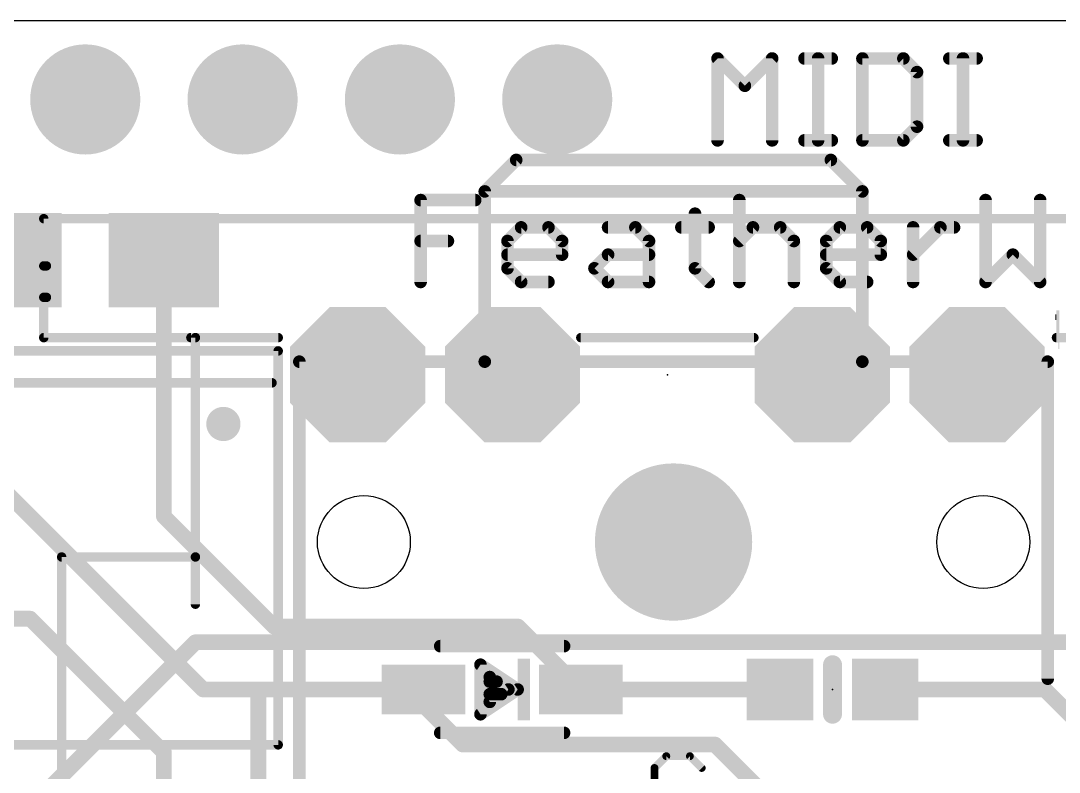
# Model space of a CAD drawing. Extents: x 0 to 50.8, y 0 to 22.9.
# Drawn here: x 25.63 to 42.4, y 10.73 to 22.86 of the extents above; entities that cross this region are included whole.
import ezdxf

# ---------------------------------------------------------------- set-up
doc = ezdxf.new("R2010")
doc.units = 0
for name, color, linetype in [('1', 12, 'CONTINUOUS'), ('16', 5, 'CONTINUOUS'), ('17', 110, 'CONTINUOUS'), ('20', 4, 'CONTINUOUS'), ('21', 40, 'CONTINUOUS'), ('22', 6, 'CONTINUOUS'), ('23', 40, 'CONTINUOUS'), ('24', 6, 'CONTINUOUS')]:
    doc.layers.add(name, color=color, linetype=linetype)

# ---------------------------------------------------------------- blocks, each defined once
blk = doc.blocks.new('RECT')
blk.add_solid([(-0.5, -0.5), (0.5, -0.5), (-0.5, 0.5), (0.5, 0.5)])
blk = doc.blocks.new('OCTAGONP')
at = {"const_width": 0.5}
blk.add_lwpolyline([(-0.25, -0.1036), (-0.25, 0.1036), (-0.1036, 0.25), (0.1036, 0.25), (0.25, 0.1036), (0.25, -0.1036), (0.1036, -0.25), (-0.1036, -0.25), (-0.25, -0.1036), (-0.25, 0.1036)], dxfattribs=at)
blk = doc.blocks.new('ROUNDP')
at = {"const_width": 0.5}
blk.add_lwpolyline([(0, -0.25, 1), (0, 0.25, 1), (0, -0.25)], format="xyb", dxfattribs=at)

msp = doc.modelspace()

# ---------------------------------------------------------------- linework, layer by layer
at = {"layer": '1', "const_width": 0.254}
for points in [[(27.94, 18.996), (27.94, 14.859)], [(25.4, 15.24), (28.575, 12.065)], [(27.94, 14.859), (29.718, 13.081)], [(18.542, 13.208), (25.781, 13.208)], [(25.781, 13.208), (27.94, 11.049)], [(29.718, 13.081), (33.655, 13.081)], [(33.655, 13.081), (34.671, 12.065)], [(28.575, 12.065), (29.464, 12.065)], [(29.464, 12.065), (32.131, 12.065)], [(29.464, 8.89), (29.464, 12.065)], [(32.131, 11.811), (32.131, 12.065)], [(34.671, 12.065), (37.885, 12.065)], [(42.164, 12.065), (39.585, 12.065)], [(42.926, 11.303), (42.164, 12.065)], [(32.766, 11.176), (32.131, 11.811)], [(36.837, 11.176), (32.766, 11.176)], [(38.568, 9.445), (36.837, 11.176)], [(27.94, 11.049), (27.94, 9.706)]]:
    msp.add_lwpolyline(points, dxfattribs=at)
at = {"layer": '1', "const_width": 0.127}
for points in [[(28.0035, 18.996, 1), (27.8765, 18.996)], [(27.9849, 14.9039, 1), (27.8951, 14.8141)], [(27.8765, 14.859, 1), (28.0035, 14.859)], [(25.8259, 13.2529, 1), (25.7361, 13.1631)], [(25.781, 13.1445, 1), (25.781, 13.2715)], [(29.718, 13.1445, 1), (29.718, 13.0175)], [(29.6731, 13.0361, 1), (29.7629, 13.1259)], [(33.6999, 13.1259, 1), (33.6101, 13.0361)], [(33.655, 13.0175, 1), (33.655, 13.1445)], [(28.575, 12.1285, 1), (28.575, 12.0015)], [(28.5301, 12.0201, 1), (28.6199, 12.1099)], [(29.464, 12.1285, 1), (29.464, 12.0015)], [(29.5275, 12.065, 1), (29.4005, 12.065)], [(29.464, 12.0015, 1), (29.464, 12.1285)], [(32.1945, 12.065, 1), (32.0675, 12.065)], [(32.131, 12.0015, 1), (32.131, 12.1285)], [(34.671, 12.1285, 1), (34.671, 12.0015)], [(34.6261, 12.0201, 1), (34.7159, 12.1099)], [(37.885, 12.0015, 1), (37.885, 12.1285)], [(39.585, 12.1285, 1), (39.585, 12.0015)], [(42.2089, 12.1099, 1), (42.1191, 12.0201)], [(42.164, 12.0015, 1), (42.164, 12.1285)], [(32.1759, 11.8559, 1), (32.0861, 11.7661)], [(32.0675, 11.811, 1), (32.1945, 11.811)], [(32.766, 11.2395, 1), (32.766, 11.1125)], [(32.7211, 11.1311, 1), (32.8109, 11.2209)], [(36.8819, 11.2209, 1), (36.7921, 11.1311)], [(36.837, 11.1125, 1), (36.837, 11.2395)], [(28.0035, 11.049, 1), (27.8765, 11.049)], [(27.8951, 11.0041, 1), (27.9849, 11.0939)]]:
    msp.add_lwpolyline(points, format="xyb", dxfattribs=at)
at = {"layer": '16', "const_width": 0.254}
for points in [[(24.003, 8.382), (28.448, 12.827)], [(47.117, 12.827), (28.448, 12.827)]]:
    msp.add_lwpolyline(points, dxfattribs=at)
at = {"layer": '16', "const_width": 0.127}
for points in [[(28.448, 12.8905, 1), (28.448, 12.7635)], [(28.4929, 12.7821, 1), (28.4031, 12.8719)]]:
    msp.add_lwpolyline(points, format="xyb", dxfattribs=at)
at = {"layer": '20'}
msp.add_line((48.26, 22.86), (2.54, 22.86), dxfattribs=at)
for centre in [(31.168, 14.445), (41.168, 14.445)]:
    msp.add_circle(centre, 0.75, dxfattribs=at)
at = {"layer": '21'}
for points, const_width in [([(36.8788, 20.9296), (36.8788, 22.2515)], 0.2032), ([(36.8788, 22.2515), (37.3194, 21.8109)], 0.2032), ([(37.3194, 21.8109), (37.7601, 22.2515)], 0.2032), ([(37.7601, 22.2515), (37.7601, 20.9296)], 0.2032), ([(38.2821, 22.2515), (38.7227, 22.2515)], 0.2032), ([(38.5024, 20.9296), (38.5024, 22.2515)], 0.2032), ([(39.2176, 22.2515), (39.2176, 20.9296)], 0.2032), ([(39.8786, 22.2515), (39.2176, 22.2515)], 0.2032), ([(40.0989, 22.0312), (39.8786, 22.2515)], 0.2032), ([(40.6209, 22.2515), (41.0615, 22.2515)], 0.2032), ([(40.8412, 20.9296), (40.8412, 22.2515)], 0.2032), ([(40.0989, 21.1499), (40.0989, 22.0312)], 0.2032), ([(39.8786, 20.9296), (40.0989, 21.1499)], 0.2032), ([(38.2821, 20.9296), (38.7227, 20.9296)], 0.2032), ([(39.2176, 20.9296), (39.8786, 20.9296)], 0.2032), ([(40.6209, 20.9296), (41.0615, 20.9296)], 0.2032), ([(32.0843, 18.6436), (32.0843, 19.9655)], 0.2032), ([(32.0843, 19.9655), (32.9655, 19.9655)], 0.2032), ([(37.2296, 19.9655), (37.2296, 18.6436)], 0.2032), ([(41.2056, 19.9655), (41.2056, 18.6436)], 0.2032), ([(42.0869, 18.6436), (42.0869, 19.9655)], 0.2032), ([(36.5144, 19.7452), (36.5144, 18.8639)], 0.2032), ([(33.4875, 19.3046), (33.7079, 19.5249)], 0.2032), ([(33.7079, 19.5249), (34.1485, 19.5249)], 0.2032), ([(34.1485, 19.5249), (34.3688, 19.3046)], 0.2032), ([(35.1111, 19.5249), (35.5518, 19.5249)], 0.2032), ([(35.5518, 19.5249), (35.7721, 19.3046)], 0.2032), ([(36.2941, 19.5249), (36.7347, 19.5249)], 0.2032), ([(37.2296, 19.3046), (37.4499, 19.5249)], 0.2032), ([(37.4499, 19.5249), (37.8906, 19.5249)], 0.2032), ([(37.8906, 19.5249), (38.1109, 19.3046)], 0.2032), ([(38.6329, 19.3046), (38.8532, 19.5249)], 0.2032), ([(38.8532, 19.5249), (39.2939, 19.5249)], 0.2032), ([(39.2939, 19.5249), (39.5142, 19.3046)], 0.2032), ([(40.0362, 18.6436), (40.0362, 19.5249)], 0.2032), ([(40.0362, 19.0842), (40.4768, 19.5249)], 0.2032), ([(40.4768, 19.5249), (40.6971, 19.5249)], 0.2032), ([(32.0843, 19.3046), (32.5249, 19.3046)], 0.2032), ([(33.4875, 18.8639), (33.4875, 19.3046)], 0.2032), ([(34.3688, 19.3046), (34.3688, 19.0842)], 0.2032), ([(35.7721, 19.3046), (35.7721, 18.6436)], 0.2032), ([(38.1109, 19.3046), (38.1109, 18.6436)], 0.2032), ([(38.6329, 18.8639), (38.6329, 19.3046)], 0.2032), ([(39.5142, 19.3046), (39.5142, 19.0842)], 0.2032), ([(34.3688, 19.0842), (33.4875, 19.0842)], 0.2032), ([(34.8908, 18.8639), (35.1111, 19.0842)], 0.2032), ([(35.1111, 19.0842), (35.7721, 19.0842)], 0.2032), ([(39.5142, 19.0842), (38.6329, 19.0842)], 0.2032), ([(41.2056, 18.6436), (41.6462, 19.0842)], 0.2032), ([(41.6462, 19.0842), (42.0869, 18.6436)], 0.2032), ([(33.7079, 18.6436), (33.4875, 18.8639)], 0.2032), ([(35.1111, 18.6436), (34.8908, 18.8639)], 0.2032), ([(36.5144, 18.8639), (36.7347, 18.6436)], 0.2032), ([(38.8532, 18.6436), (38.6329, 18.8639)], 0.2032), ([(34.1485, 18.6436), (33.7079, 18.6436)], 0.2032), ([(35.7721, 18.6436), (35.1111, 18.6436)], 0.2032), ([(39.2939, 18.6436), (38.8532, 18.6436)], 0.2032), ([(21.04, 17.531), (29.785, 17.531)], 0.1524), ([(29.785, 17.531), (29.785, 11.171)], 0.1524), ([(21.04, 17.015), (29.685, 17.015)], 0.1524), ([(32.401, 12.765), (34.401, 12.765)], 0.2032), ([(38.735, 12.465), (38.735, 11.665)], 0.3048), ([(33.051, 11.665), (33.051, 12.465)], 0.2032), ([(33.051, 12.465), (33.651, 12.065)], 0.2032), ([(33.201, 11.865), (33.201, 12.265)], 0.2032), ([(33.201, 12.265), (33.501, 12.065)], 0.2032), ([(33.201, 12.192), (33.3105, 12.192)], 0.2032), ([(33.651, 12.065), (33.051, 11.665)], 0.2032), ([(33.501, 12.065), (33.201, 11.865)], 0.2032), ([(33.201, 11.9888), (33.3867, 11.9888)], 0.2032), ([(34.401, 11.365), (32.401, 11.365)], 0.2032), ([(29.785, 11.171), (21.04, 11.171)], 0.1524)]:
    msp.add_lwpolyline(points, dxfattribs=dict(at, const_width=const_width))
for points, const_width in [([(36.9296, 22.2515, 1), (36.828, 22.2515)], 0.1016), ([(36.9147, 22.2874, 1), (36.8429, 22.2156)], 0.1016), ([(37.8109, 22.2515, 1), (37.7093, 22.2515)], 0.1016), ([(37.796, 22.2156, 1), (37.7242, 22.2874)], 0.1016), ([(38.2821, 22.3023, 1), (38.2821, 22.2007)], 0.1016), ([(38.5532, 22.2515, 1), (38.4516, 22.2515)], 0.1016), ([(38.7227, 22.2007, 1), (38.7227, 22.3023)], 0.1016), ([(39.2684, 22.2515, 1), (39.1668, 22.2515)], 0.1016), ([(39.2176, 22.3023, 1), (39.2176, 22.2007)], 0.1016), ([(39.9145, 22.2874, 1), (39.8426, 22.2156)], 0.1016), ([(39.8786, 22.2007, 1), (39.8786, 22.3023)], 0.1016), ([(40.6209, 22.3023, 1), (40.6209, 22.2007)], 0.1016), ([(40.892, 22.2515, 1), (40.7904, 22.2515)], 0.1016), ([(41.0615, 22.2007, 1), (41.0615, 22.3023)], 0.1016), ([(40.1497, 22.0312, 1), (40.0481, 22.0312)], 0.1016), ([(40.063, 21.9953, 1), (40.1348, 22.0671)], 0.1016), ([(37.2835, 21.8468, 1), (37.3554, 21.775)], 0.1016), ([(37.2835, 21.775, 1), (37.3554, 21.8468)], 0.1016), ([(40.0481, 21.1499, 1), (40.1497, 21.1499)], 0.1016), ([(40.1348, 21.114, 1), (40.063, 21.1858)], 0.1016), ([(36.828, 20.9296, 1), (36.9296, 20.9296)], 0.1016), ([(37.7093, 20.9296, 1), (37.8109, 20.9296)], 0.1016), ([(38.2821, 20.9804, 1), (38.2821, 20.8788)], 0.1016), ([(38.4516, 20.9296, 1), (38.5532, 20.9296)], 0.1016), ([(38.7227, 20.8788, 1), (38.7227, 20.9804)], 0.1016), ([(39.2176, 20.9804, 1), (39.2176, 20.8788)], 0.1016), ([(39.1668, 20.9296, 1), (39.2684, 20.9296)], 0.1016), ([(39.8426, 20.9655, 1), (39.9145, 20.8937)], 0.1016), ([(39.8786, 20.8788, 1), (39.8786, 20.9804)], 0.1016), ([(40.6209, 20.9804, 1), (40.6209, 20.8788)], 0.1016), ([(40.7904, 20.9296, 1), (40.892, 20.9296)], 0.1016), ([(41.0615, 20.8788, 1), (41.0615, 20.9804)], 0.1016), ([(32.1351, 19.9655, 1), (32.0335, 19.9655)], 0.1016), ([(32.0843, 20.0163, 1), (32.0843, 19.9147)], 0.1016), ([(32.9655, 19.9147, 1), (32.9655, 20.0163)], 0.1016), ([(37.2804, 19.9655, 1), (37.1788, 19.9655)], 0.1016), ([(41.2564, 19.9655, 1), (41.1548, 19.9655)], 0.1016), ([(42.1377, 19.9655, 1), (42.0361, 19.9655)], 0.1016), ([(36.5652, 19.7452, 1), (36.4636, 19.7452)], 0.1016), ([(33.7079, 19.5757, 1), (33.7079, 19.4741)], 0.1016), ([(33.7438, 19.489, 1), (33.6719, 19.5608)], 0.1016), ([(34.1844, 19.5608, 1), (34.1126, 19.489)], 0.1016), ([(34.1485, 19.4741, 1), (34.1485, 19.5757)], 0.1016), ([(35.1111, 19.5757, 1), (35.1111, 19.4741)], 0.1016), ([(35.5877, 19.5608, 1), (35.5159, 19.489)], 0.1016), ([(35.5518, 19.4741, 1), (35.5518, 19.5757)], 0.1016), ([(36.2941, 19.5757, 1), (36.2941, 19.4741)], 0.1016), ([(36.7347, 19.4741, 1), (36.7347, 19.5757)], 0.1016), ([(37.4499, 19.5757, 1), (37.4499, 19.4741)], 0.1016), ([(37.4859, 19.489, 1), (37.414, 19.5608)], 0.1016), ([(37.9265, 19.5608, 1), (37.8547, 19.489)], 0.1016), ([(37.8906, 19.4741, 1), (37.8906, 19.5757)], 0.1016), ([(38.8532, 19.5757, 1), (38.8532, 19.4741)], 0.1016), ([(38.8891, 19.489, 1), (38.8173, 19.5608)], 0.1016), ([(39.3298, 19.5608, 1), (39.2579, 19.489)], 0.1016), ([(39.2939, 19.4741, 1), (39.2939, 19.5757)], 0.1016), ([(40.087, 19.5249, 1), (39.9854, 19.5249)], 0.1016), ([(40.4768, 19.5757, 1), (40.4768, 19.4741)], 0.1016), ([(40.5127, 19.489, 1), (40.4409, 19.5608)], 0.1016), ([(40.6971, 19.4741, 1), (40.6971, 19.5757)], 0.1016), ([(32.0843, 19.3554, 1), (32.0843, 19.2538)], 0.1016), ([(32.5249, 19.2538, 1), (32.5249, 19.3554)], 0.1016), ([(33.5383, 19.3046, 1), (33.4367, 19.3046)], 0.1016), ([(33.4516, 19.3405, 1), (33.5235, 19.2686)], 0.1016), ([(34.4196, 19.3046, 1), (34.318, 19.3046)], 0.1016), ([(34.3329, 19.2686, 1), (34.4047, 19.3405)], 0.1016), ([(35.8229, 19.3046, 1), (35.7213, 19.3046)], 0.1016), ([(35.7362, 19.2686, 1), (35.808, 19.3405)], 0.1016), ([(37.1937, 19.3405, 1), (37.2655, 19.2686)], 0.1016), ([(38.1617, 19.3046, 1), (38.0601, 19.3046)], 0.1016), ([(38.075, 19.2686, 1), (38.1468, 19.3405)], 0.1016), ([(38.6837, 19.3046, 1), (38.5821, 19.3046)], 0.1016), ([(38.597, 19.3405, 1), (38.6688, 19.2686)], 0.1016), ([(39.565, 19.3046, 1), (39.4634, 19.3046)], 0.1016), ([(39.4783, 19.2686, 1), (39.5501, 19.3405)], 0.1016), ([(33.4875, 19.135, 1), (33.4875, 19.0334)], 0.1016), ([(34.318, 19.0842, 1), (34.4196, 19.0842)], 0.1016), ([(34.3688, 19.0334, 1), (34.3688, 19.135)], 0.1016), ([(35.1111, 19.135, 1), (35.1111, 19.0334)], 0.1016), ([(35.1471, 19.0483, 1), (35.0752, 19.1202)], 0.1016), ([(35.7721, 19.0334, 1), (35.7721, 19.135)], 0.1016), ([(38.6329, 19.135, 1), (38.6329, 19.0334)], 0.1016), ([(39.4634, 19.0842, 1), (39.565, 19.0842)], 0.1016), ([(39.5142, 19.0334, 1), (39.5142, 19.135)], 0.1016), ([(40.0003, 19.1202, 1), (40.0721, 19.0483)], 0.1016), ([(41.6821, 19.1202, 1), (41.6103, 19.0483)], 0.1016), ([(41.6821, 19.0483, 1), (41.6103, 19.1202)], 0.1016), ([(33.5235, 18.8998, 1), (33.4516, 18.828)], 0.1016), ([(34.9267, 18.8998, 1), (34.8549, 18.828)], 0.1016), ([(34.8549, 18.8998, 1), (34.9267, 18.828)], 0.1016), ([(36.5503, 18.8998, 1), (36.4785, 18.828)], 0.1016), ([(38.6688, 18.8998, 1), (38.597, 18.828)], 0.1016), ([(33.4367, 18.8639, 1), (33.5383, 18.8639)], 0.1016), ([(36.4636, 18.8639, 1), (36.5652, 18.8639)], 0.1016), ([(38.5821, 18.8639, 1), (38.6837, 18.8639)], 0.1016), ([(32.0335, 18.6436, 1), (32.1351, 18.6436)], 0.1016), ([(33.7079, 18.6944, 1), (33.7079, 18.5928)], 0.1016), ([(33.6719, 18.6077, 1), (33.7438, 18.6795)], 0.1016), ([(34.1485, 18.5928, 1), (34.1485, 18.6944)], 0.1016), ([(35.1111, 18.6944, 1), (35.1111, 18.5928)], 0.1016), ([(35.0752, 18.6077, 1), (35.1471, 18.6795)], 0.1016), ([(35.7213, 18.6436, 1), (35.8229, 18.6436)], 0.1016), ([(35.7721, 18.5928, 1), (35.7721, 18.6944)], 0.1016), ([(36.6988, 18.6077, 1), (36.7707, 18.6795)], 0.1016), ([(37.1788, 18.6436, 1), (37.2804, 18.6436)], 0.1016), ([(38.0601, 18.6436, 1), (38.1617, 18.6436)], 0.1016), ([(38.8532, 18.6944, 1), (38.8532, 18.5928)], 0.1016), ([(38.8173, 18.6077, 1), (38.8891, 18.6795)], 0.1016), ([(39.2939, 18.5928, 1), (39.2939, 18.6944)], 0.1016), ([(39.9854, 18.6436, 1), (40.087, 18.6436)], 0.1016), ([(41.1696, 18.6795, 1), (41.2415, 18.6077)], 0.1016), ([(41.1548, 18.6436, 1), (41.2564, 18.6436)], 0.1016), ([(42.0361, 18.6436, 1), (42.1377, 18.6436)], 0.1016), ([(42.0509, 18.6077, 1), (42.1228, 18.6795)], 0.1016), ([(29.8231, 17.531, 1), (29.7469, 17.531)], 0.0762), ([(29.785, 17.4929, 1), (29.785, 17.5691)], 0.0762), ([(29.685, 16.9769, 1), (29.685, 17.0531)], 0.0762), ([(28.9, 16.2129, 1), (28.9, 16.4891, 1), (28.9, 16.2129)], 0.2761), ([(32.401, 12.8158, 1), (32.401, 12.7142)], 0.1016), ([(34.401, 12.7142, 1), (34.401, 12.8158)], 0.1016), ([(38.8112, 12.465, 1), (38.6588, 12.465)], 0.1524), ([(33.1018, 12.465, 1), (33.0002, 12.465)], 0.1016), ([(33.0792, 12.5073, 1), (33.0228, 12.4227)], 0.1016), ([(33.2518, 12.265, 1), (33.1502, 12.265)], 0.1016), ([(33.2292, 12.3073, 1), (33.1728, 12.2227)], 0.1016), ([(33.201, 12.2428, 1), (33.201, 12.1412)], 0.1016), ([(33.3105, 12.1412, 1), (33.3105, 12.2428)], 0.1016), ([(33.201, 12.0396, 1), (33.201, 11.938)], 0.1016), ([(33.3867, 11.938, 1), (33.3867, 12.0396)], 0.1016), ([(33.5292, 12.0227, 1), (33.4728, 12.1073)], 0.1016), ([(33.4728, 12.0227, 1), (33.5292, 12.1073)], 0.1016), ([(33.6792, 12.0227, 1), (33.6228, 12.1073)], 0.1016), ([(33.6228, 12.0227, 1), (33.6792, 12.1073)], 0.1016), ([(33.1728, 11.9073, 1), (33.2292, 11.8227)], 0.1016), ([(33.1502, 11.865, 1), (33.2518, 11.865)], 0.1016), ([(33.0228, 11.7073, 1), (33.0792, 11.6227)], 0.1016), ([(38.6588, 11.665, 1), (38.8112, 11.665)], 0.1524), ([(33.0002, 11.665, 1), (33.1018, 11.665)], 0.1016), ([(32.401, 11.4158, 1), (32.401, 11.3142)], 0.1016), ([(34.401, 11.3142, 1), (34.401, 11.4158)], 0.1016), ([(29.785, 11.1329, 1), (29.785, 11.2091)], 0.0762), ([(29.7469, 11.171, 1), (29.8231, 11.171)], 0.0762)]:
    msp.add_lwpolyline(points, format="xyb", dxfattribs=dict(at, const_width=const_width))
at = {"layer": '22'}
for points, const_width in [([(33.12, 20.105), (33.628, 20.613)], 0.2032), ([(38.708, 20.613), (33.628, 20.613)], 0.2032), ([(39.216, 20.105), (38.708, 20.613)], 0.2032), ([(33.12, 17.357), (33.12, 20.105)], 0.2032), ([(39.216, 20.105), (33.12, 20.105)], 0.2032), ([(39.216, 20.105), (39.216, 17.357)], 0.2032), ([(26, 19.665), (46.047, 19.665)], 0.1524), ([(26, 19.665), (26, 18.903)], 0.1524), ([(26.043, 18.903), (26, 18.903)], 0.1524), ([(26.043, 18.903), (26.043, 18.395)], 0.1524), ([(26, 18.395), (26.043, 18.395)], 0.1524), ([(26, 18.395), (26, 17.745)], 0.1524), ([(28.448, 17.745), (26, 17.745)], 0.1524), ([(28.375, 17.745), (29.785, 17.745)], 0.1524), ([(28.448, 17.745), (28.448, 14.204)], 0.1524), ([(34.671, 17.745), (37.465, 17.745)], 0.1524), ([(42.351, 17.745), (43.688, 17.745)], 0.1524), ([(33.12, 17.357), (30.126, 17.357)], 0.2032), ([(30.126, 7.54), (30.126, 17.357)], 0.2032), ([(39.216, 17.357), (33.12, 17.357)], 0.2032), ([(42.21, 17.357), (39.216, 17.357)], 0.2032), ([(42.21, 17.357), (42.21, 12.239)], 0.2032), ([(26.289, 14.204), (28.448, 14.204)], 0.1524), ([(26.289, 14.204), (26.289, 9.505)], 0.1524), ([(28.448, 14.204), (28.448, 13.442)], 0.1524), ([(35.8602, 10.7978), (36.0509, 10.9885)], 0.127), ([(36.0509, 10.9885), (36.4322, 10.9885)], 0.127), ([(36.4322, 10.9885), (36.6229, 10.7978)], 0.127), ([(35.8602, 10.6072), (35.8602, 10.7978)], 0.127)]:
    msp.add_lwpolyline(points, dxfattribs=dict(at, const_width=const_width))
for points, const_width in [([(33.628, 20.6638, 1), (33.628, 20.5622)], 0.1016), ([(33.6639, 20.5771, 1), (33.5921, 20.6489)], 0.1016), ([(38.7439, 20.6489, 1), (38.6721, 20.5771)], 0.1016), ([(38.708, 20.5622, 1), (38.708, 20.6638)], 0.1016), ([(33.1708, 20.105, 1), (33.0692, 20.105)], 0.1016), ([(33.12, 20.1558, 1), (33.12, 20.0542)], 0.1016), ([(33.0841, 20.1409, 1), (33.1559, 20.0691)], 0.1016), ([(39.2668, 20.105, 1), (39.1652, 20.105)], 0.1016), ([(39.1801, 20.0691, 1), (39.2519, 20.1409)], 0.1016), ([(39.216, 20.0542, 1), (39.216, 20.1558)], 0.1016), ([(26, 19.7031, 1), (26, 19.6269)], 0.0762), ([(26.0381, 19.665, 1), (25.9619, 19.665)], 0.0762), ([(26, 18.9411, 1), (26, 18.8649)], 0.0762), ([(26.0811, 18.903, 1), (26.0049, 18.903)], 0.0762), ([(26.043, 18.8649, 1), (26.043, 18.9411)], 0.0762), ([(25.9619, 18.903, 1), (26.0381, 18.903)], 0.0762), ([(26, 18.4331, 1), (26, 18.3569)], 0.0762), ([(26.0381, 18.395, 1), (25.9619, 18.395)], 0.0762), ([(26.043, 18.3569, 1), (26.043, 18.4331)], 0.0762), ([(26.0049, 18.395, 1), (26.0811, 18.395)], 0.0762), ([(26, 17.7831, 1), (26, 17.7069)], 0.0762), ([(25.9619, 17.745, 1), (26.0381, 17.745)], 0.0762), ([(28.375, 17.7831, 1), (28.375, 17.7069)], 0.0762), ([(28.4861, 17.745, 1), (28.4099, 17.745)], 0.0762), ([(28.448, 17.7069, 1), (28.448, 17.7831)], 0.0762), ([(29.785, 17.7069, 1), (29.785, 17.7831)], 0.0762), ([(34.671, 17.7831, 1), (34.671, 17.7069)], 0.0762), ([(37.465, 17.7069, 1), (37.465, 17.7831)], 0.0762), ([(42.351, 17.7831, 1), (42.351, 17.7069)], 0.0762), ([(30.126, 17.4078, 1), (30.126, 17.3062)], 0.1016), ([(30.1768, 17.357, 1), (30.0752, 17.357)], 0.1016), ([(33.12, 17.4078, 1), (33.12, 17.3062)], 0.1016), ([(33.12, 17.3062, 1), (33.12, 17.4078)], 0.1016), ([(39.216, 17.4078, 1), (39.216, 17.3062)], 0.1016), ([(39.216, 17.3062, 1), (39.216, 17.4078)], 0.1016), ([(42.2608, 17.357, 1), (42.1592, 17.357)], 0.1016), ([(42.21, 17.3062, 1), (42.21, 17.4078)], 0.1016), ([(33.0692, 17.357, 1), (33.1708, 17.357)], 0.1016), ([(39.1652, 17.357, 1), (39.2668, 17.357)], 0.1016), ([(26.289, 14.2421, 1), (26.289, 14.1659)], 0.0762), ([(26.3271, 14.204, 1), (26.2509, 14.204)], 0.0762), ([(28.4861, 14.204, 1), (28.4099, 14.204)], 0.0762), ([(28.448, 14.1659, 1), (28.448, 14.2421)], 0.0762), ([(28.4099, 14.204, 1), (28.4861, 14.204)], 0.0762), ([(28.4099, 13.442, 1), (28.4861, 13.442)], 0.0762), ([(42.1592, 12.239, 1), (42.2608, 12.239)], 0.1016), ([(36.0509, 11.0202, 1), (36.0509, 10.9567)], 0.0635), ([(36.0734, 10.966, 1), (36.0285, 11.0109)], 0.0635), ([(36.4547, 11.0109, 1), (36.4098, 10.966)], 0.0635), ([(36.4322, 10.9567, 1), (36.4322, 11.0202)], 0.0635), ([(35.892, 10.7978, 1), (35.8285, 10.7978)], 0.0635), ([(35.8378, 10.8203, 1), (35.8827, 10.7754)], 0.0635), ([(36.6004, 10.7754, 1), (36.6453, 10.8203)], 0.0635)]:
    msp.add_lwpolyline(points, format="xyb", dxfattribs=dict(at, const_width=const_width))
at = {"layer": '23'}
for p in [(33.401, 12.065), (38.735, 12.065)]:
    msp.add_point(p, dxfattribs=at)
at = {"layer": '24'}
msp.add_point((36.068, 17.145), dxfattribs=at)
msp.add_point((36.068, 17.145), dxfattribs=at)

# ---------------------------------------------------------------- block references
at = {"layer": '1', "rotation": 180}
for p, xscale, yscale in [((25.4, 18.996), 1.78, 1.52), ((27.94, 18.996), 1.78, 1.52), ((32.131, 12.065), 1.35, 0.8), ((34.671, 12.065), 1.35, 0.8)]:
    msp.add_blockref('RECT', p, dxfattribs=dict(at, xscale=xscale, yscale=yscale))
at = {"layer": '1', "xscale": 1.075}
for p in [(37.885, 12.065), (39.585, 12.065)]:
    msp.add_blockref('RECT', p, dxfattribs=at)
at = {"layer": '17'}
for p, xscale, yscale, rotation in [((26.67, 21.59), 1.778, 1.778, 180), ((26.67, 21.59), 1.778, 1.778, 180), ((29.21, 21.59), 1.778, 1.778, 180), ((29.21, 21.59), 1.778, 1.778, 180), ((31.75, 21.59), 1.778, 1.778, 180), ((31.75, 21.59), 1.778, 1.778, 180), ((34.29, 21.59), 1.778, 1.778, 180), ((34.29, 21.59), 1.778, 1.778, 180), ((36.168, 14.445), 2.54, 2.54, 270), ((36.168, 14.445), 2.54, 2.54, 270)]:
    msp.add_blockref('ROUNDP', p, dxfattribs=dict(at, xscale=xscale, yscale=yscale, rotation=rotation))
at = {"layer": '17', "xscale": 2.1844, "yscale": 2.1844}
for p in [(31.068, 17.145), (31.068, 17.145), (33.568, 17.145), (33.568, 17.145), (38.568, 17.145), (38.568, 17.145), (41.068, 17.145), (41.068, 17.145)]:
    msp.add_blockref('OCTAGONP', p, dxfattribs=at)
at = {"layer": '21', "yscale": 0.0152, "rotation": 90}
for p, xscale in [((42.3418, 18.0772), 0.0914), ((42.357, 17.9857), 0.3962), ((42.3723, 17.9248), 0.5182), ((42.3875, 17.8714), 0.6248)]:
    msp.add_blockref('RECT', p, dxfattribs=dict(at, xscale=xscale))
at = {"layer": '21', "xscale": 0.2, "rotation": 180}
msp.add_blockref('RECT', (33.751, 12.065), dxfattribs=at)

doc.saveas('drawing.dxf')
